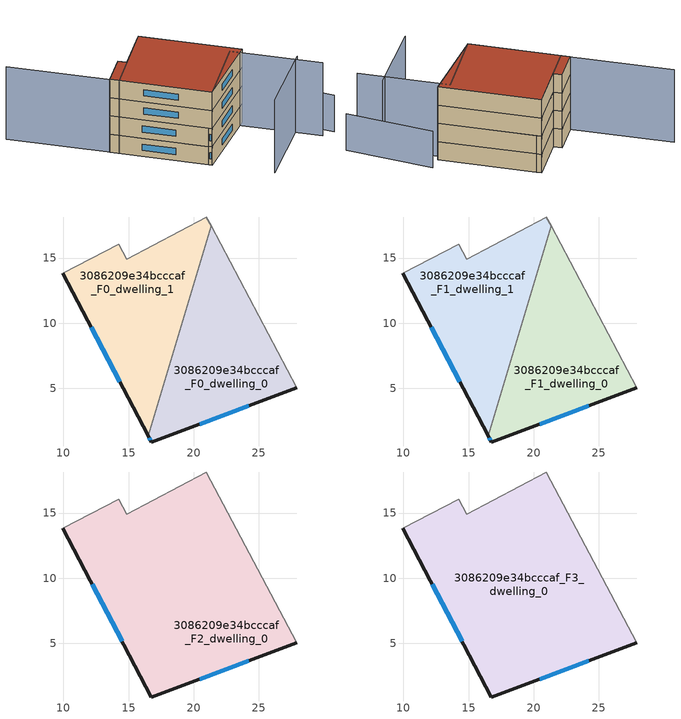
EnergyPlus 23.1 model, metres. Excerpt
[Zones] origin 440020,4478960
3086209e34bcccaf_F0_dwelling_0
 floor ground (EU_floor_Construction): 21.33,17.46 27.91,5.02 16.76,0.87 16.52,1.33 z0
 wall outside (EU_wall_Construction): 16.52,1.33 16.76,0.87 27.91,5.02 z0:3
 wall adiabatic (EU_wall_Construction): 27.91,5.02 21.33,17.46 z0:3
 wall to 3086209e34bcccaf_F0_dwelling_1 (EU_wall_Construction): 21.33,17.46 16.52,1.33 z0:3
 window (EU_Window_Construction): 20.46,2.24 24.21,3.64 / 16.6,1.18 16.68,1.02 z0.99:2.01
3086209e34bcccaf_F0_dwelling_1
 floor ground (EU_floor_Construction): 20.97,18.15 21.33,17.46 16.52,1.33 9.95,13.84 14.23,16.06 14.86,14.9 z0
 wall outside (EU_wall_Construction): 9.95,13.84 16.52,1.33 z0:3
 wall adiabatic (EU_wall_Construction): 21.33,17.46 20.97,18.15 14.86,14.9 14.23,16.06 9.95,13.84 z0:3
 window (EU_Window_Construction): 12.13,9.7 14.34,5.48 z0.99:2.01
3086209e34bcccaf_F1_dwelling_0
 floor to 3086209e34bcccaf_F0_dwelling_0 (EU_floor_Construction): 21.33,17.46 27.91,5.02 16.76,0.87 16.52,1.33 z3
 wall outside (EU_wall_Construction): 16.52,1.33 16.76,0.87 27.91,5.02 z3:6
 wall adiabatic (EU_wall_Construction): 27.91,5.02 21.33,17.46 z3:6
 wall to 3086209e34bcccaf_F1_dwelling_1 (EU_wall_Construction): 21.33,17.46 16.52,1.33 z3:6
 window (EU_Window_Construction): 20.46,2.24 24.21,3.64 / 16.6,1.18 16.68,1.02 z3.99:5.01
3086209e34bcccaf_F1_dwelling_1
 floor to 3086209e34bcccaf_F0_dwelling_1 (EU_floor_Construction): 20.97,18.15 21.33,17.46 16.52,1.33 9.95,13.84 14.23,16.06 14.86,14.9 z3
 wall outside (EU_wall_Construction): 9.95,13.84 16.52,1.33 z3:6
 wall adiabatic (EU_wall_Construction): 21.33,17.46 20.97,18.15 14.86,14.9 14.23,16.06 9.95,13.84 z3:6
 window (EU_Window_Construction): 12.13,9.7 14.34,5.48 z3.99:5.01
3086209e34bcccaf_F2_dwelling_0
 floor to 3086209e34bcccaf_F1_dwelling_0 (EU_floor_Construction): 21.33,17.46 27.91,5.02 16.76,0.87 16.52,1.33 z6
 floor to 3086209e34bcccaf_F1_dwelling_1 (EU_floor_Construction): 20.97,18.15 21.33,17.46 16.52,1.33 9.95,13.84 14.23,16.06 14.86,14.9 z6
 wall outside (EU_wall_Construction): 9.95,13.84 16.76,0.87 27.91,5.02 z6:9
 wall adiabatic (EU_wall_Construction): 27.91,5.02 20.97,18.15 14.86,14.9 14.23,16.06 9.95,13.84 z6:9
 window (EU_Window_Construction): 20.46,2.24 24.21,3.64 / 12.21,9.54 14.5,5.17 z6.99:8.01
3086209e34bcccaf_F3_dwelling_0
 floor to 3086209e34bcccaf_F2_dwelling_0 (EU_floor_Construction): 20.97,18.15 27.91,5.02 16.76,0.87 9.95,13.84 14.23,16.06 14.86,14.9 z9
 wall outside (EU_wall_Construction): 9.95,13.84 16.76,0.87 27.91,5.02 z9:12
 wall adiabatic (EU_wall_Construction): 27.91,5.02 20.97,18.15 14.86,14.9 14.23,16.06 9.95,13.84 z9:12
 window (EU_Window_Construction): 20.46,2.24 24.21,3.64 / 12.21,9.54 14.5,5.17 z9.99:11.01
 roof outside (EU_roof_Construction): 27.91,5.02 20.97,18.15 14.86,14.9 14.23,16.06 9.95,13.84 16.76,0.87 z12
shading: 20.99,-6.99 31.58,-1.89 / 16.76,0.87 26.36,5.97 / 26.36,5.97 32.58,-5.75 / 20.97,18.15 10.6,12.63 / 10.6,12.63 3.01,26.89 z0:12; 34.39,-6.26 29.91,5.79 z0:6
[Building]
EU S2 Campaign: North Axis=0; Terrain=City; Solar Distribution=FullExterior
[Site:Location]
Madrid: Latitude=40.5; Longitude=-3.5; Time Zone=1; Elevation=609
[SizingPeriod:WeatherFileDays]
AnnualSizingPeriod: Begin Month=1; Begin Day of Month=1; End Month=12; End Day of Month=31; Day of Week for Start Day=Monday; Use Weather File Daylight Saving Period=No; Use Weather File Rain and Snow Indicators=No
[MATERIAL]
EU_InternalMass_Material: Roughness=MediumRough; Thickness=0.1; Conductivity=1; Density=1800; Specific Heat=900; Thermal Absorptance=0.9; Solar Absorptance=0.7; Visible Absorptance=0.7
[MATERIAL:NOMASS] Roughness=MediumRough; Thermal Absorptance=0.9; Solar Absorptance=0.7; Visible Absorptance=0.7
Name | Thermal Resistance
EU_wall_NoMass | 0.609216
EU_roof_NoMass | 0.513268
EU_floor_NoMass | 0.568163
[WINDOWMATERIAL:SIMPLEGLAZINGSYSTEM]
EU_Window_SimpleGlazing: UFactor=5.50606; Solar Heat Gain Coefficient=0.85; Visible Transmittance=0.85
[CONSTRUCTION]
EU_wall_Construction: EU_wall_NoMass
EU_roof_Construction: EU_roof_NoMass
EU_floor_Construction: EU_floor_NoMass
EU_InternalMass_Construction: EU_InternalMass_Material
EU_Window_Construction: EU_Window_SimpleGlazing
[ZONE] Type=1; Multiplier=1; Ceiling Height=autocalculate; Floor Area=autocalculate; Part of Total Floor Area=Yes
Name | Volume
3086209e34bcccaf_F0_dwelling_0; 3086209e34bcccaf_F1_dwelling_0 | 258.296
3086209e34bcccaf_F2_dwelling_0 | 516.577
3086209e34bcccaf_F3_dwelling_0 | 516.581
3086209e34bcccaf_F0_dwelling_1; 3086209e34bcccaf_F1_dwelling_1 | 258.285
[INTERNALMASS] Construction=EU_InternalMass_Construction
Name | Zone or ZoneList | Surface Area
3086209e34bcccaf_F0_dwelling_0_EU_InternalMass | 3086209e34bcccaf_F0_dwelling_0 | 86.0985
3086209e34bcccaf_F0_dwelling_1_EU_InternalMass | 3086209e34bcccaf_F0_dwelling_1 | 86.0949
3086209e34bcccaf_F1_dwelling_0_EU_InternalMass | 3086209e34bcccaf_F1_dwelling_0 | 86.0985
3086209e34bcccaf_F1_dwelling_1_EU_InternalMass | 3086209e34bcccaf_F1_dwelling_1 | 86.0949
3086209e34bcccaf_F2_dwelling_0_EU_InternalMass | 3086209e34bcccaf_F2_dwelling_0 | 172.194
3086209e34bcccaf_F3_dwelling_0_EU_InternalMass | 3086209e34bcccaf_F3_dwelling_0 | 172.194
[OTHEREQUIPMENT] Fuel Type=Electricity; Design Level Calculation Method=Watts/Area; Power per Zone Floor Area=1; Fraction Latent=0; Fraction Radiant=0; Fraction Lost=0; Carbon Dioxide Generation Rate=0; EndUse Subcategory=EU_Step8_InternalGains
Name | Zone or ZoneList or Space or SpaceList | Schedule
EU_Step8_InternalGain_3086209e34bcccaf_F0_dwelling_0_f000 | 3086209e34bcccaf_F0_dwelling_0 | EU_Step8_GainSchedule_3086209e34bcccaf_F0_dwelling_0_f000
EU_Step8_InternalGain_3086209e34bcccaf_F0_dwelling_1_f000 | 3086209e34bcccaf_F0_dwelling_1 | EU_Step8_GainSchedule_3086209e34bcccaf_F0_dwelling_1_f000
EU_Step8_InternalGain_3086209e34bcccaf_F1_dwelling_0_f000 | 3086209e34bcccaf_F1_dwelling_0 | EU_Step8_GainSchedule_3086209e34bcccaf_F1_dwelling_0_f000
EU_Step8_InternalGain_3086209e34bcccaf_F1_dwelling_1_f000 | 3086209e34bcccaf_F1_dwelling_1 | EU_Step8_GainSchedule_3086209e34bcccaf_F1_dwelling_1_f000
EU_Step8_InternalGain_3086209e34bcccaf_F2_dwelling_0_f000 | 3086209e34bcccaf_F2_dwelling_0 | EU_Step8_GainSchedule_3086209e34bcccaf_F2_dwelling_0_f000
EU_Step8_InternalGain_3086209e34bcccaf_F3_dwelling_0_f000 | 3086209e34bcccaf_F3_dwelling_0 | EU_Step8_GainSchedule_3086209e34bcccaf_F3_dwelling_0_f000
[ZONEVENTILATION:DESIGNFLOWRATE] Schedule=EU_AlwaysOn; Design Flow Rate Calculation Method=AirChanges/Hour; Air Changes per Hour=0.752966; Ventilation Type=Natural; Fan Pressure Rise=0; Fan Total Efficiency=1; Constant Term Coefficient=1; Temperature Term Coefficient=0; Velocity Term Coefficient=0; Velocity Squared Term Coefficient=0; Minimum Indoor Temperature=-100; Maximum Indoor Temperature=100; Delta Temperature=-100; Minimum Outdoor Temperature=-100; Maximum Outdoor Temperature=100; Maximum Wind Speed=40
Name | Zone or ZoneList or Space or SpaceList
EU_ConstantAir_3086209e34bcccaf_F0_dwelling_0 | 3086209e34bcccaf_F0_dwelling_0
EU_ConstantAir_3086209e34bcccaf_F0_dwelling_1 | 3086209e34bcccaf_F0_dwelling_1
EU_ConstantAir_3086209e34bcccaf_F1_dwelling_0 | 3086209e34bcccaf_F1_dwelling_0
EU_ConstantAir_3086209e34bcccaf_F1_dwelling_1 | 3086209e34bcccaf_F1_dwelling_1
EU_ConstantAir_3086209e34bcccaf_F2_dwelling_0 | 3086209e34bcccaf_F2_dwelling_0
EU_ConstantAir_3086209e34bcccaf_F3_dwelling_0 | 3086209e34bcccaf_F3_dwelling_0
[HVACTEMPLATE:THERMOSTAT] Constant Heating Setpoint=20; Constant Cooling Setpoint=50
EU_HeatOnly_3086209e34bcccaf_F0_dwelling_0; EU_HeatOnly_3086209e34bcccaf_F0_dwelling_1; EU_HeatOnly_3086209e34bcccaf_F1_dwelling_0; EU_HeatOnly_3086209e34bcccaf_F1_dwelling_1; EU_HeatOnly_3086209e34bcccaf_F2_dwelling_0; EU_HeatOnly_3086209e34bcccaf_F3_dwelling_0
[HVACTEMPLATE:ZONE:IDEALLOADSAIRSYSTEM] System Availability Schedule=EU_AlwaysOn; Maximum Heating Supply Air Temperature=50; Minimum Cooling Supply Air Temperature=13; Maximum Heating Supply Air Humidity Ratio=0.0156; Minimum Cooling Supply Air Humidity Ratio=0.0077; Heating Limit=NoLimit; Cooling Limit=NoLimit; Heating Availability Schedule=EU_AlwaysOn; Cooling Availability Schedule=EU_CoolingOff; Dehumidification Control Type=ConstantSensibleHeatRatio; Cooling Sensible Heat Ratio=0.7; Dehumidification Setpoint=60; Humidification Control Type=None; Humidification Setpoint=30; Outdoor Air Method=None; Outdoor Air Flow Rate per Person=0.00944; Outdoor Air Flow Rate per Zone Floor Area=0; Outdoor Air Flow Rate per Zone=0; Demand Controlled Ventilation Type=None; Outdoor Air Economizer Type=NoEconomizer; Heat Recovery Type=None; Sensible Heat Recovery Effectiveness=0.7; Latent Heat Recovery Effectiveness=0.65
Name | Template Thermostat
3086209e34bcccaf_F0_dwelling_0 | EU_HeatOnly_3086209e34bcccaf_F0_dwelling_0
3086209e34bcccaf_F0_dwelling_1 | EU_HeatOnly_3086209e34bcccaf_F0_dwelling_1
3086209e34bcccaf_F1_dwelling_0 | EU_HeatOnly_3086209e34bcccaf_F1_dwelling_0
3086209e34bcccaf_F1_dwelling_1 | EU_HeatOnly_3086209e34bcccaf_F1_dwelling_1
3086209e34bcccaf_F2_dwelling_0 | EU_HeatOnly_3086209e34bcccaf_F2_dwelling_0
3086209e34bcccaf_F3_dwelling_0 | EU_HeatOnly_3086209e34bcccaf_F3_dwelling_0
[SIZING:ZONE] Zone Cooling Design Supply Air Temperature Input Method=SupplyAirTemperature; Zone Cooling Design Supply Air Temperature=13; Zone Heating Design Supply Air Temperature Input Method=SupplyAirTemperature; Zone Heating Design Supply Air Temperature=50; Zone Cooling Design Supply Air Humidity Ratio=0.008; Zone Heating Design Supply Air Humidity Ratio=0.008; Cooling Design Air Flow Method=DesignDay; Cooling Design Air Flow Rate=0; Cooling Minimum Air Flow per Zone Floor Area=0.000762; Cooling Minimum Air Flow=0; Cooling Minimum Air Flow Fraction=0.2; Heating Design Air Flow Method=DesignDay; Heating Design Air Flow Rate=0; Heating Maximum Air Flow per Zone Floor Area=0.002032; Heating Maximum Air Flow=0.141576; Heating Maximum Air Flow Fraction=0.3; Account for Dedicated Outdoor Air System=No; Dedicated Outdoor Air System Control Strategy=NeutralSupplyAir; Dedicated Outdoor Air Low Setpoint Temperature for Design=autosize; Dedicated Outdoor Air High Setpoint Temperature for Design=autosize; Zone Load Sizing Method=Sensible Load Only No Latent Load; Zone Latent Cooling Design Supply Air Humidity Ratio Input Method=HumidityRatioDifference; Zone Cooling Design Supply Air Humidity Ratio Difference=0.005; Zone Latent Heating Design Supply Air Humidity Ratio Input Method=HumidityRatioDifference; Zone Humidification Design Supply Air Humidity Ratio Difference=0.005
3086209e34bcccaf_F0_dwelling_0; 3086209e34bcccaf_F0_dwelling_1; 3086209e34bcccaf_F1_dwelling_0; 3086209e34bcccaf_F1_dwelling_1; 3086209e34bcccaf_F2_dwelling_0; 3086209e34bcccaf_F3_dwelling_0
[SCHEDULE:CONSTANT]
Name | Hourly Value
EU_AlwaysOn | 1
EU_CoolingOff | 0
[SCHEDULE:FILE] Column Number=1; Rows to Skip at Top=0; Number of Hours of Data=8760; Column Separator=Comma; Interpolate to Timestep=No; Minutes per Item=60; Adjust Schedule for Daylight Savings=Yes
Name | File
EU_Step8_GainSchedule_3086209e34bcccaf_F0_dwelling_0_f000 | ../../schedules/3086209e34bcccaf/3086209e34bcccaf_F0_dwelling_0_f000_gain.csv
EU_Step8_GainSchedule_3086209e34bcccaf_F0_dwelling_1_f000 | ../../schedules/3086209e34bcccaf/3086209e34bcccaf_F0_dwelling_1_f000_gain.csv
EU_Step8_GainSchedule_3086209e34bcccaf_F1_dwelling_0_f000 | ../../schedules/3086209e34bcccaf/3086209e34bcccaf_F1_dwelling_0_f000_gain.csv
EU_Step8_GainSchedule_3086209e34bcccaf_F1_dwelling_1_f000 | ../../schedules/3086209e34bcccaf/3086209e34bcccaf_F1_dwelling_1_f000_gain.csv
EU_Step8_GainSchedule_3086209e34bcccaf_F2_dwelling_0_f000 | ../../schedules/3086209e34bcccaf/3086209e34bcccaf_F2_dwelling_0_f000_gain.csv
EU_Step8_GainSchedule_3086209e34bcccaf_F3_dwelling_0_f000 | ../../schedules/3086209e34bcccaf/3086209e34bcccaf_F3_dwelling_0_f000_gain.csv
